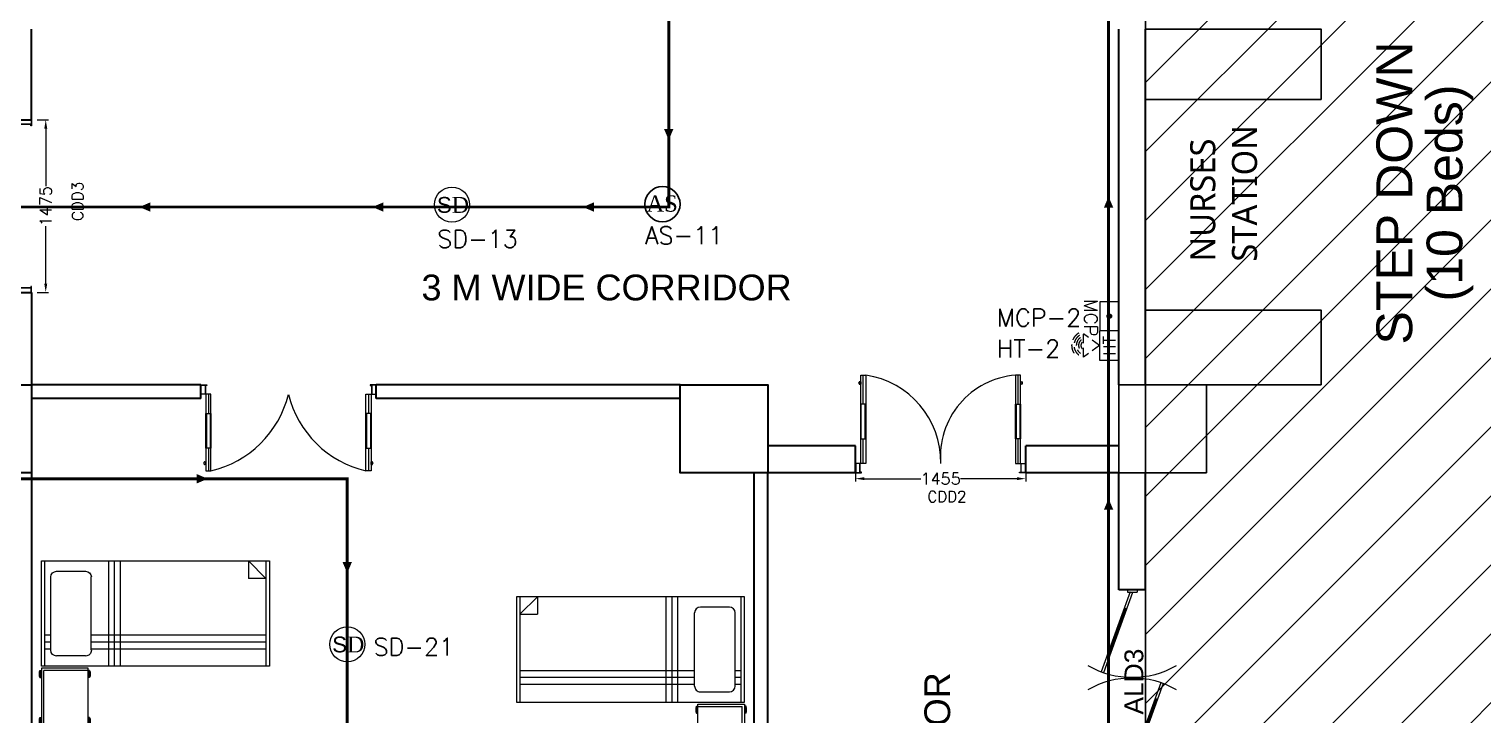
# Model space of a CAD drawing. Header units: millimetres. Extents: x 3552052 to 4144896, y -707811 to -630695.
# Drawn here: x 3879133 to 3891561, y -651262 to -645404 of the extents above; entities that cross this region are included whole.
import ezdxf
from ezdxf.enums import TextEntityAlignment as Align

# ---------------------------------------------------------------- set-up
doc = ezdxf.new("R2010")
doc.units = ezdxf.units.MM
doc.header["$LTSCALE"] = 6
doc.header["$MEASUREMENT"] = 0
doc.linetypes.add('DASHED2', pattern=[0.375, 0.25, -0.125])
doc.layers.get('0').update_dxf_attribs({"linetype": 'CONTINUOUS', "lineweight": 0})
doc.layers.get('Defpoints').update_dxf_attribs({"linetype": 'CONTINUOUS', "lineweight": 0})
for name, color, linetype, lineweight in [('1200 Door', 144, 'CONTINUOUS', 0), ('COL', 5, 'CONTINUOUS', 0), ('D.F', 251, 'CONTINUOUS', 0), ('DIM', 7, 'CONTINUOUS', 0), ('DOOR', 44, 'CONTINUOUS', 0), ('Double Leaf Door', 4, 'CONTINUOUS', 0), ('FA-ABOVE SMOKE DETECTOR', 6, 'CONTINUOUS', 25), ('FA-BELOW SMOKE DERECTOR', 1, 'CONTINUOUS', 0), ('FA-ELECTRONIC HOOTER', 6, 'CONTINUOUS', 0), ('FA-FIRE TEXT', 7, 'CONTINUOUS', 0), ('FA-MNUAL CALL POINT', 10, 'CONTINUOUS', 0), ('furniture', 33, 'CONTINUOUS', 0), ('WALL', 8, 'CONTINUOUS', 0)]:
    doc.layers.add(name, color=color, linetype=linetype, lineweight=lineweight)
doc.layers.add('FA-LOOPING', color=200, linetype='CONTINUOUS')
doc.styles.add('ARIAL', font='arial.ttf')
doc.styles.add('PDF Times New Roman', font='times.ttf')
doc.styles.add('ROMANS', font='romans.shx')
doc.styles.get("Standard").update_dxf_attribs({"font": 'SIMPLEX'})
doc.dimstyles.new('AEPL1', dxfattribs={"dimtxt": 100, "dimasz": 75, "dimexe": 25, "dimexo": 50, "dimtad": 0, "dimdec": 0, "dimtxsty": 'ROMANS', "dimcen": 2.5, "dimclrd": 7, "dimclre": 7, "dimclrt": 7, "dimadec": 0, "dimazin": 0, "dimtfac": 1, "dimtdec": 0, "dimtmove": 0, "dimatfit": 3, "dimfxl": 1, "dimlwd": 0, "dimlwe": 0, "dimarcsym": 0})

# ---------------------------------------------------------------- blocks, each defined once
blk = doc.blocks.new('Z$W@#5624')
at = {"layer": 'DOOR'}
for p, q in [((1770, 446), (949, 745)), ((1779, 470), (957, 769)), ((1122, 709), (1113, 685)), ((1610, 518), (1117, 697)), ((0, 499), (25, 499)), ((0, 400), (0, 499)), ((19, 429), (28, 453)), ((25, 400), (25, 499)), ((28, 453), (849, 154)), ((1614, 529), (1606, 506)), ((1779, 470), (1770, 446)), ((1798, 499), (1773, 499)), ((1773, 400), (1773, 499)), ((1798, 400), (1798, 499)), ((0, 400), (25, 400)), ((19, 429), (840, 130)), ((183, 369), (192, 393)), ((188, 381), (680, 202)), ((1798, 400), (1773, 400)), ((685, 214), (676, 190))]:
    blk.add_line(p, q, dxfattribs=at)
at = {"layer": 'DOOR', "color": 145, "extrusion": (0, 0, -1)}
for centre, start_param, end_param in [((0, 449), -0.523599, 0.523599), ((1798, 449), 2.617994, 3.665191)]:
    blk.add_ellipse(centre, major_axis=(899, 0), ratio=1, start_param=start_param, end_param=end_param, dxfattribs=at)
blk = doc.blocks.new('A$C45A5314D')
at = {"layer": 'furniture', "color": 6, "ltscale": 0.75}
for p, q in [((-1962, 946), (-1950, 946)), ((-1962, 946), (-1950, 946)), ((-1962, 946), (-1962, 887)), ((-1962, 944), (-1950, 944)), ((-1962, 943), (-1950, 943)), ((-1962, 941), (-1950, 941)), ((-1962, 939), (-1950, 939)), ((-1962, 936), (-1950, 936)), ((-1962, 932), (-1950, 932)), ((-1962, 927), (-1950, 927)), ((-1962, 921), (-1950, 921)), ((-1962, 913), (-1950, 913)), ((-1962, 907), (-1950, 907)), ((-1962, 902), (-1950, 902)), ((-1962, 898), (-1950, 898)), ((-1962, 895), (-1950, 895)), ((-1962, 892), (-1950, 892)), ((-1962, 891), (-1950, 891)), ((-1962, 889), (-1950, 889)), ((-1962, 888), (-1950, 888)), ((-1962, 887), (-1950, 887)), ((-1950, 967), (-1550, 967)), ((-1950, 467), (-1950, 967)), ((-1930, 948), (-1930, 487)), ((-1930, 948), (-1550, 948)), ((-1550, 967), (-1550, 467)), ((-1538, 946), (-1550, 946)), ((-1538, 946), (-1550, 946)), ((-1538, 944), (-1550, 944)), ((-1538, 943), (-1550, 943)), ((-1538, 941), (-1550, 941)), ((-1538, 939), (-1550, 939)), ((-1538, 936), (-1550, 936)), ((-1538, 932), (-1550, 932)), ((-1538, 927), (-1550, 927)), ((-1538, 921), (-1550, 921)), ((-1538, 913), (-1550, 913)), ((-1538, 907), (-1550, 907)), ((-1538, 902), (-1550, 902)), ((-1538, 898), (-1550, 898)), ((-1538, 895), (-1550, 895)), ((-1538, 892), (-1550, 892)), ((-1538, 891), (-1550, 891)), ((-1538, 889), (-1550, 889)), ((-1538, 888), (-1550, 888)), ((-1538, 887), (-1550, 887)), ((-1538, 946), (-1538, 887)), ((-1962, 545), (-1950, 545)), ((-1962, 545), (-1950, 545)), ((-1962, 545), (-1962, 486)), ((-1962, 543), (-1950, 543)), ((-1962, 542), (-1950, 542)), ((-1962, 540), (-1950, 540)), ((-1962, 538), (-1950, 538)), ((-1962, 535), (-1950, 535)), ((-1962, 531), (-1950, 531)), ((-1962, 526), (-1950, 526)), ((-1962, 520), (-1950, 520)), ((-1962, 512), (-1950, 512)), ((-1962, 506), (-1950, 506)), ((-1962, 501), (-1950, 501)), ((-1538, 545), (-1550, 545)), ((-1538, 545), (-1550, 545)), ((-1538, 543), (-1550, 543)), ((-1538, 542), (-1550, 542)), ((-1538, 540), (-1550, 540)), ((-1538, 538), (-1550, 538)), ((-1538, 535), (-1550, 535)), ((-1538, 531), (-1550, 531)), ((-1538, 526), (-1550, 526)), ((-1538, 520), (-1550, 520)), ((-1538, 512), (-1550, 512)), ((-1538, 506), (-1550, 506)), ((-1538, 501), (-1550, 501)), ((-1538, 545), (-1538, 486)), ((-1962, 497), (-1950, 497)), ((-1962, 494), (-1950, 494)), ((-1962, 491), (-1950, 491)), ((-1962, 490), (-1950, 490)), ((-1962, 488), (-1950, 488)), ((-1962, 487), (-1950, 487)), ((-1962, 486), (-1950, 486)), ((-1962, 486), (-1950, 486)), ((-1550, 467), (-1950, 467)), ((-1550, 487), (-1930, 487)), ((-1538, 497), (-1550, 497)), ((-1538, 494), (-1550, 494)), ((-1538, 491), (-1550, 491)), ((-1538, 490), (-1550, 490)), ((-1538, 488), (-1550, 488)), ((-1538, 487), (-1550, 487)), ((-1538, 486), (-1550, 486))]:
    blk.add_line(p, q, dxfattribs=at)
at = {"layer": 'furniture', "color": 6}
for p, q in [((0, 450), (-1950, 450)), ((-1950, 450), (-1950, -450)), ((-1920, 450), (-1920, -450)), ((-1377, -450), (-1377, 450)), ((-1327, -450), (-1327, 450)), ((-1277, -450), (-1277, 450)), ((-30, -450), (-30, 450)), ((0, -450), (0, 450)), ((-1920, 300), (-1869, 300)), ((-1869, 313), (-1869, -313)), ((-1572, 362), (-1820, 362)), ((-1523, 313), (-1523, -313)), ((-1523, 300), (-30, 300)), ((-1920, 241), (-1869, 241)), ((-1920, 182), (-1869, 182)), ((-1523, 241), (-30, 241)), ((-1523, 182), (-30, 182)), ((-1820, -362), (-1572, -362)), ((-180, -450), (-30, -300)), ((-180, -450), (-180, -300)), ((-30, -300), (-180, -300)), ((-1950, -450), (0, -450))]:
    blk.add_line(p, q, dxfattribs=at)
at = {"layer": 'furniture', "color": 6, "ltscale": 0.75}
for centre, start, end in [((-1876, 917), 161.0754, 198.9247), ((-1624, 917), 341.0754, 18.9247), ((-1876, 516), 161.0754, 198.9247), ((-1624, 516), 341.0754, 18.9247)]:
    blk.add_arc(centre, 91.1, start, end, dxfattribs=at)
at = {"layer": 'furniture', "color": 6}
for centre, start, end in [((-1820, 313), 90, 180), ((-1572, 313), 0, 90), ((-1820, -313), 180, 270), ((-1572, -313), 270, 0)]:
    blk.add_arc(centre, 49.2, start, end, dxfattribs=at)
blk = doc.blocks.new('*D880')
at = {"layer": 'Defpoints', "color": 0, "linetype": 'ByBlock', "transparency": 16777216}
for p in [(3929084, -691812), (3930539, -691812), (3930539, -691977)]:
    blk.add_point(p, dxfattribs=at)
at = {"layer": 'DIM', "color": 7, "linetype": 'ByBlock', "lineweight": 0, "transparency": 16777216}
for p, q in [((3929084, -691862), (3929084, -692002)), ((3929159, -691977), (3929642, -691977)), ((3930464, -691977), (3929982, -691977)), ((3930539, -691862), (3930539, -692002))]:
    blk.add_line(p, q, dxfattribs=at)
at = {"layer": 'DIM', "color": 7, "linetype": 'ByBlock', "transparency": 16777216}
for points in [[(3929159, -691964), (3929159, -691989), (3929084, -691977)], [(3930464, -691964), (3930464, -691989), (3930539, -691977)]]:
    blk.add_solid(points, dxfattribs=at)
at = {"layer": 'DIM', "color": 7, "linetype": 'ByBlock', "lineweight": -3, "transparency": 16777216, "insert": (3929812, -691977), "char_height": 100, "attachment_point": 5, "style": 'ROMANS'}
blk.add_mtext('1455', dxfattribs=at)
blk = doc.blocks.new('1800x80')
at = {"layer": 'Double Leaf Door'}
for points in [[(101770, -25418), (101775, -25418), (101775, -25121), (101770, -25121)], [(101814, -25121), (101809, -25121), (101809, -25418), (101814, -25418)], [(103113, -25121), (103118, -25121), (103118, -25418), (103113, -25418)], [(103157, -25418), (103152, -25418), (103152, -25121), (103157, -25121)]]:
    blk.add_hatch(color=6, dxfattribs=at).paths.add_polyline_path(points)
at = {"layer": 'Double Leaf Door', "color": 8}
for p, q in [((101770, -25582), (101770, -24928)), ((101770, -24928), (101814, -24928)), ((101792, -25121), (101792, -24928)), ((101814, -24928), (101814, -25582)), ((103157, -24928), (103113, -24928)), ((103113, -24928), (103113, -25582)), ((103135, -25121), (103135, -24928)), ((103157, -25582), (103157, -24928)), ((101756, -24985), (101756, -25003)), ((101770, -24983), (101758, -24983)), ((101758, -25005), (101770, -25005)), ((101770, -24983), (101770, -25005)), ((103157, -24983), (103169, -24983)), ((103157, -24983), (103157, -25005)), ((103169, -25005), (103157, -25005)), ((103171, -24985), (103171, -25003)), ((101792, -25582), (101792, -25418)), ((103135, -25582), (103135, -25418)), ((101726, -25582), (101726, -25682)), ((101766, -25582), (101726, -25582)), ((101728, -25584), (101728, -25680)), ((101764, -25584), (101728, -25584)), ((101764, -25679), (101764, -25584)), ((101766, -25677), (101766, -25582)), ((101814, -25582), (101770, -25582)), ((103113, -25582), (103157, -25582)), ((103161, -25677), (103161, -25582)), ((103161, -25582), (103201, -25582)), ((103163, -25679), (103163, -25584)), ((103163, -25584), (103199, -25584)), ((103199, -25584), (103199, -25680)), ((103201, -25582), (103201, -25682)), ((101726, -25682), (101766, -25682)), ((101728, -25680), (101766, -25680)), ((101776, -25679), (101764, -25679)), ((101778, -25677), (101766, -25677)), ((101766, -25680), (101776, -25680)), ((101766, -25682), (101778, -25682)), ((101776, -25680), (101776, -25679)), ((101778, -25682), (101778, -25677)), ((103149, -25682), (103149, -25677)), ((103149, -25677), (103161, -25677)), ((103161, -25682), (103149, -25682)), ((103151, -25680), (103151, -25679)), ((103151, -25679), (103163, -25679)), ((103161, -25680), (103151, -25680)), ((103199, -25680), (103161, -25680)), ((103201, -25682), (103161, -25682))]:
    blk.add_line(p, q, dxfattribs=at)
at = {"layer": 'Double Leaf Door', "color": 6}
for p, q in [((101814, -25121), (101770, -25121)), ((101770, -25121), (101770, -25418)), ((101775, -25418), (101775, -25121)), ((101809, -25418), (101809, -25121)), ((101814, -25418), (101814, -25121)), ((103113, -25418), (103113, -25121)), ((103113, -25121), (103157, -25121)), ((103118, -25418), (103118, -25121)), ((103152, -25418), (103152, -25121)), ((103157, -25121), (103157, -25418)), ((101770, -25418), (101814, -25418)), ((103157, -25418), (103113, -25418))]:
    blk.add_line(p, q, dxfattribs=at)
at = {"layer": 'Double Leaf Door', "color": 6, "ltscale": 100}
for p, q in [((101809, -25121), (101809, -25418)), ((103118, -25121), (103118, -25418))]:
    blk.add_line(p, q, dxfattribs=at)
at = {"layer": 'Double Leaf Door', "color": 6}
for points in [[(101770, -25121), (101770, -25418), (101775, -25418), (101775, -25121), (101770, -25121)], [(101814, -25121), (101814, -25418), (101809, -25418), (101809, -25121), (101814, -25121)], [(103113, -25121), (103113, -25418), (103118, -25418), (103118, -25121), (103113, -25121)], [(103157, -25121), (103157, -25418), (103152, -25418), (103152, -25121), (103157, -25121)]]:
    blk.add_lwpolyline(points, dxfattribs=at)
at = {"layer": 'Double Leaf Door', "ltscale": 5000}
for points in [[(101770, -25121), (101770, -25418), (101775, -25418), (101775, -25121), (101770, -25121)], [(103157, -25121), (103157, -25418), (103152, -25418), (103152, -25121), (103157, -25121)]]:
    blk.add_lwpolyline(points, dxfattribs=at)
at = {"layer": 'Double Leaf Door', "color": 8}
for centre, radius, start, end in [((101732, -25659), 736, 6.0142, 83.5863), ((103143, -25607), 680, 92.5046, 177.8949), ((101756, -24994), 3.72, 90, 270), ((101758, -24985), 1.98, 90, 180), ((101758, -25003), 1.98, 180, 270), ((103169, -24985), 1.98, 0, 90), ((103169, -25003), 1.98, 270, 0), ((103171, -24994), 3.72, 270, 90)]:
    blk.add_arc(centre, radius, start, end, dxfattribs=at)
blk = doc.blocks.new('*D882')
at = {"layer": 'Defpoints', "color": 0, "linetype": 'ByBlock', "transparency": 16777216}
for p in [(3922039, -688911), (3922162, -688911), (3922039, -690386)]:
    blk.add_point(p, dxfattribs=at)
at = {"layer": 'DIM', "color": 7, "linetype": 'ByBlock', "lineweight": 0, "transparency": 16777216}
for p, q in [((3922089, -688911), (3922187, -688911)), ((3922162, -688986), (3922162, -689479)), ((3922162, -690311), (3922162, -689819)), ((3922089, -690386), (3922187, -690386))]:
    blk.add_line(p, q, dxfattribs=at)
at = {"layer": 'DIM', "color": 7, "linetype": 'ByBlock', "transparency": 16777216}
for points in [[(3922150, -688986), (3922175, -688986), (3922162, -688911)], [(3922150, -690311), (3922175, -690311), (3922162, -690386)]]:
    blk.add_solid(points, dxfattribs=at)
at = {"layer": 'DIM', "color": 7, "linetype": 'ByBlock', "lineweight": -3, "transparency": 16777216, "insert": (3922162, -689649), "char_height": 100, "attachment_point": 5, "rotation": 90, "style": 'ROMANS'}
blk.add_mtext('1475', dxfattribs=at)
blk = doc.blocks.new('2000x80')
at = {"layer": 'Double Leaf Door'}
for points in [[(104210, -25358), (104215, -25358), (104215, -25061), (104210, -25061)], [(104254, -25061), (104249, -25061), (104249, -25358), (104254, -25358)], [(105533, -25061), (105538, -25061), (105538, -25358), (105533, -25358)], [(105577, -25358), (105572, -25358), (105572, -25061), (105577, -25061)]]:
    blk.add_hatch(color=6, dxfattribs=at).paths.add_polyline_path(points)
at = {"layer": 'Double Leaf Door', "color": 8}
for p, q in [((104210, -25567), (104210, -24813)), ((104210, -24813), (104254, -24813)), ((104232, -25061), (104232, -24813)), ((104254, -24813), (104254, -25567)), ((105577, -24813), (105533, -24813)), ((105533, -24813), (105533, -25567)), ((105555, -25061), (105555, -24813)), ((105577, -25567), (105577, -24813)), ((104196, -24871), (104196, -24888)), ((104210, -24869), (104198, -24869)), ((104198, -24890), (104210, -24890)), ((104210, -24869), (104210, -24890)), ((105577, -24869), (105589, -24869)), ((105577, -24869), (105577, -24890)), ((105589, -24890), (105577, -24890)), ((105591, -24871), (105591, -24888)), ((104232, -25567), (104232, -25358)), ((105555, -25567), (105555, -25358)), ((104166, -25567), (104166, -25647)), ((104206, -25567), (104166, -25567)), ((104168, -25569), (104168, -25645)), ((104204, -25569), (104168, -25569)), ((104204, -25644), (104204, -25569)), ((104206, -25642), (104206, -25567)), ((104254, -25567), (104210, -25567)), ((105533, -25567), (105577, -25567)), ((105581, -25642), (105581, -25567)), ((105581, -25567), (105621, -25567)), ((105583, -25644), (105583, -25569)), ((105583, -25569), (105619, -25569)), ((105619, -25569), (105619, -25645)), ((105621, -25567), (105621, -25647)), ((104166, -25647), (104206, -25647)), ((104168, -25645), (104206, -25645)), ((104216, -25644), (104204, -25644)), ((104218, -25642), (104206, -25642)), ((104206, -25645), (104216, -25645)), ((104206, -25647), (104218, -25647)), ((104216, -25645), (104216, -25644)), ((104218, -25647), (104218, -25642)), ((105569, -25647), (105569, -25642)), ((105569, -25642), (105581, -25642)), ((105581, -25647), (105569, -25647)), ((105571, -25645), (105571, -25644)), ((105571, -25644), (105583, -25644)), ((105581, -25645), (105571, -25645)), ((105619, -25645), (105581, -25645)), ((105621, -25647), (105581, -25647))]:
    blk.add_line(p, q, dxfattribs=at)
at = {"layer": 'Double Leaf Door', "color": 6}
for p, q in [((104254, -25061), (104210, -25061)), ((104210, -25061), (104210, -25358)), ((104215, -25358), (104215, -25061)), ((104249, -25358), (104249, -25061)), ((104254, -25358), (104254, -25061)), ((105533, -25358), (105533, -25061)), ((105533, -25061), (105577, -25061)), ((105538, -25358), (105538, -25061)), ((105572, -25358), (105572, -25061)), ((105577, -25061), (105577, -25358)), ((104210, -25358), (104254, -25358)), ((105577, -25358), (105533, -25358))]:
    blk.add_line(p, q, dxfattribs=at)
at = {"layer": 'Double Leaf Door', "color": 6, "ltscale": 100}
for p, q in [((104249, -25061), (104249, -25358)), ((105538, -25061), (105538, -25358))]:
    blk.add_line(p, q, dxfattribs=at)
at = {"layer": 'Double Leaf Door', "color": 6}
for points in [[(104210, -25061), (104210, -25358), (104215, -25358), (104215, -25061), (104210, -25061)], [(104254, -25061), (104254, -25358), (104249, -25358), (104249, -25061), (104254, -25061)], [(105533, -25061), (105533, -25358), (105538, -25358), (105538, -25061), (105533, -25061)], [(105577, -25061), (105577, -25358), (105572, -25358), (105572, -25061), (105577, -25061)]]:
    blk.add_lwpolyline(points, dxfattribs=at)
at = {"layer": 'Double Leaf Door', "ltscale": 5000}
for points in [[(104210, -25061), (104210, -25358), (104215, -25358), (104215, -25061), (104210, -25061)], [(105577, -25061), (105577, -25358), (105572, -25358), (105572, -25061), (105577, -25061)]]:
    blk.add_lwpolyline(points, dxfattribs=at)
at = {"layer": 'Double Leaf Door', "color": 8}
for centre, radius, start, end in [((104144, -25555), 750, 359.0321, 81.5724), ((105589, -25509), 698, 94.5944, 184.8011), ((104196, -24880), 3.72, 90, 270), ((104198, -24871), 1.98, 90, 180), ((104198, -24888), 1.98, 180, 270), ((105589, -24871), 1.98, 0, 90), ((105589, -24888), 1.98, 270, 0), ((105591, -24880), 3.72, 270, 90)]:
    blk.add_arc(centre, radius, start, end, dxfattribs=at)
blk = doc.blocks.new('1500x80')
at = {"layer": 'Double Leaf Door'}
for points in [[(99336, -25418), (99341, -25418), (99341, -25121), (99336, -25121)], [(99380, -25121), (99375, -25121), (99375, -25418), (99380, -25418)], [(100704, -25121), (100709, -25121), (100709, -25418), (100704, -25418)], [(100748, -25418), (100743, -25418), (100743, -25121), (100748, -25121)]]:
    blk.add_hatch(color=6, dxfattribs=at).paths.add_polyline_path(points)
at = {"layer": 'Double Leaf Door', "color": 8}
for p, q in [((99336, -25582), (99336, -24928)), ((99336, -24928), (99380, -24928)), ((99358, -25121), (99358, -24928)), ((99380, -24928), (99380, -25582)), ((100748, -24928), (100704, -24928)), ((100704, -24928), (100704, -25582)), ((100726, -25121), (100726, -24928)), ((100748, -25582), (100748, -24928)), ((99322, -24985), (99322, -25003)), ((99336, -24983), (99324, -24983)), ((99324, -25005), (99336, -25005)), ((99336, -24983), (99336, -25005)), ((100748, -24983), (100760, -24983)), ((100748, -24983), (100748, -25005)), ((100760, -25005), (100748, -25005)), ((100762, -24985), (100762, -25003)), ((99358, -25582), (99358, -25418)), ((100726, -25582), (100726, -25418)), ((99292, -25582), (99292, -25662)), ((99332, -25582), (99292, -25582)), ((99294, -25584), (99294, -25660)), ((99330, -25584), (99294, -25584)), ((99330, -25659), (99330, -25584)), ((99332, -25657), (99332, -25582)), ((99380, -25582), (99336, -25582)), ((100704, -25582), (100748, -25582)), ((100752, -25657), (100752, -25582)), ((100752, -25582), (100792, -25582)), ((100754, -25659), (100754, -25584)), ((100754, -25584), (100790, -25584)), ((100790, -25584), (100790, -25660)), ((100792, -25582), (100792, -25662)), ((99292, -25662), (99332, -25662)), ((99294, -25660), (99332, -25660)), ((99342, -25659), (99330, -25659)), ((99344, -25657), (99332, -25657)), ((99332, -25660), (99342, -25660)), ((99332, -25662), (99344, -25662)), ((99342, -25660), (99342, -25659)), ((99344, -25662), (99344, -25657)), ((100740, -25662), (100740, -25657)), ((100740, -25657), (100752, -25657)), ((100752, -25662), (100740, -25662)), ((100742, -25660), (100742, -25659)), ((100742, -25659), (100754, -25659)), ((100752, -25660), (100742, -25660)), ((100790, -25660), (100752, -25660)), ((100792, -25662), (100752, -25662))]:
    blk.add_line(p, q, dxfattribs=at)
at = {"layer": 'Double Leaf Door', "color": 6}
for p, q in [((99380, -25121), (99336, -25121)), ((99336, -25121), (99336, -25418)), ((99341, -25418), (99341, -25121)), ((99375, -25418), (99375, -25121)), ((99380, -25418), (99380, -25121)), ((100704, -25418), (100704, -25121)), ((100704, -25121), (100748, -25121)), ((100709, -25418), (100709, -25121)), ((100743, -25418), (100743, -25121)), ((100748, -25121), (100748, -25418)), ((99336, -25418), (99380, -25418)), ((100748, -25418), (100704, -25418))]:
    blk.add_line(p, q, dxfattribs=at)
at = {"layer": 'Double Leaf Door', "color": 6, "ltscale": 100}
for p, q in [((99375, -25121), (99375, -25418)), ((100709, -25121), (100709, -25418))]:
    blk.add_line(p, q, dxfattribs=at)
at = {"layer": 'Double Leaf Door', "color": 6}
for points in [[(99336, -25121), (99336, -25418), (99341, -25418), (99341, -25121), (99336, -25121)], [(99380, -25121), (99380, -25418), (99375, -25418), (99375, -25121), (99380, -25121)], [(100704, -25121), (100704, -25418), (100709, -25418), (100709, -25121), (100704, -25121)], [(100748, -25121), (100748, -25418), (100743, -25418), (100743, -25121), (100748, -25121)]]:
    blk.add_lwpolyline(points, dxfattribs=at)
at = {"layer": 'Double Leaf Door', "ltscale": 5000}
for points in [[(99336, -25121), (99336, -25418), (99341, -25418), (99341, -25121), (99336, -25121)], [(100748, -25121), (100748, -25418), (100743, -25418), (100743, -25121), (100748, -25121)]]:
    blk.add_lwpolyline(points, dxfattribs=at)
at = {"layer": 'Double Leaf Door', "color": 8}
for centre, radius, start, end in [((99176, -25796), 892, 13.906, 76.7864), ((100908, -25796), 892, 103.2136, 166.094), ((99322, -24994), 3.72, 90, 270), ((99324, -24985), 1.98, 90, 180), ((99324, -25003), 1.98, 180, 270), ((100760, -24985), 1.98, 0, 90), ((100760, -25003), 1.98, 270, 0), ((100762, -24994), 3.72, 270, 90)]:
    blk.add_arc(centre, radius, start, end, dxfattribs=at)
blk = doc.blocks.new('SMOKE DETECTOR')
at = {"layer": 'FA-BELOW SMOKE DERECTOR', "color": 7}
blk.add_circle((931029, -118294), 166, dxfattribs=at)
at = {"layer": 'FA-BELOW SMOKE DERECTOR', "insert": (930887, -118373), "char_height": 150, "attachment_point": 7, "style": 'PDF Times New Roman'}
blk.add_mtext('{\\fArial|b0|i0|c0|p34;S}D', dxfattribs=at)
blk = doc.blocks.new('MCP')
at = {"layer": 'FA-MNUAL CALL POINT'}
h = blk.add_hatch(color=256, dxfattribs=at)
h.set_gradient(color1=(255, 0, 0), color2=(255, 39, 39), centered=1, one_color=1, tint=0.57958)
h.paths.add_polyline_path([(417503.5, 744463.8, 1), (417477.5, 744463.8, 1)])
blk.add_lwpolyline([(417407.5, 744516), (417573.5, 744516), (417573.5, 744411.5), (417407.5, 744411.5)], close=True, dxfattribs=at)
blk.add_circle((417490.5, 744463.8), 13, dxfattribs=at)
at = {"layer": 'FA-MNUAL CALL POINT', "insert": (417500.1, 744322), "char_height": 75, "width": 244.762, "attachment_point": 8}
blk.add_mtext('MCP', dxfattribs=at)
blk = doc.blocks.new('110DB FIRE HOOTER')
at = {"layer": 'FA-ELECTRONIC HOOTER', "color": 53, "linetype": 'DASHED2'}
for p, q in [((-0.238, 0), (-0.238, -0.311)), ((0.238, 0), (-0.238, 0)), ((0.238, -0.311), (0.238, 0)), ((-0.238, -0.311), (0.238, -0.311))]:
    blk.add_line(p, q, dxfattribs=at)
at = {"layer": 'FA-ELECTRONIC HOOTER', "color": 53, "linetype": 'DASHED2', "ltscale": 0.1}
for p, q in [((0, -0.311), (-0.19, -0.576)), ((0, -0.311), (0.19, -0.576)), ((0.19, -0.576), (-0.19, -0.576))]:
    blk.add_line(p, q, dxfattribs=at)
for radius, start, end in [(0.231, 210.2007, 319.4187), (0.193, 212.22, 327.78), (0.155, 215.2483, 324.7517), (0.118, 220.3172, 319.6828), (0.08, 230.7147, 309.2853)]:
    blk.add_arc((0, -0.536), radius, start, end, dxfattribs=at)
at = {"layer": 'FA-ELECTRONIC HOOTER', "color": 53, "insert": (0.165, -0.247), "char_height": 0.1942, "width": 0.36807, "attachment_point": 1, "rotation": 180}
blk.add_mtext('HT', dxfattribs=at)
blk = doc.blocks.new('above smoke detector')
at = {"layer": 'FA-ABOVE SMOKE DETECTOR', "color": 7}
blk.add_circle((0, 0), 300, dxfattribs=at)
at = {"layer": 'FA-ABOVE SMOKE DETECTOR', "color": 53, "style": 'PDF Times New Roman'}
blk.add_text('AS', height=277.4, dxfattribs=at).set_placement((-274, -128))
blk = doc.blocks.new('AAA')
at = {"layer": 'D.F', "linetype": 'ByBlock', "lineweight": -3}
h = blk.add_hatch(dxfattribs=at)
h.set_pattern_fill('ANSI31', scale=3333, style=0)
h.set_pattern_definition([(45, (895212.25, 36082.3), (-294.59836, 294.59836), [])])
h.paths.add_polyline_path([(3931564.4, -681421.4), (3937894.4, -681421.4), (3937894.4, -697851.4), (3931564.4, -697851.4)])
at = {"layer": 'COL', "color": 7, "lineweight": 30}
blk.add_lwpolyline([(3921289.4, -691176.4), (3922039.4, -691176.4), (3922039.4, -691926.4), (3921289.4, -691926.4)], close=True, dxfattribs=at)
at = {"layer": 'COL', "color": 7, "lineweight": 30, "elevation": 0}
blk.add_lwpolyline([(3927584.4, -691176.4), (3928334.4, -691176.4), (3928334.4, -691926.4), (3927584.4, -691926.4)], close=True, dxfattribs=at)
at = {"layer": 'D.F', "color": 7, "lineweight": -3, "ltscale": 15}
for points in [[(3933064.4, -688736.4), (3933064.4, -688136.4), (3931564.4, -688136.4), (3931564.4, -688736.4)], [(3933064.4, -691176.5), (3933064.4, -690536.5), (3931564.4, -690536.5), (3931564.4, -691176.5)]]:
    blk.add_lwpolyline(points, close=True, dxfattribs=at)
at = {"layer": 'D.F', "color": 7, "lineweight": -3}
blk.add_lwpolyline([(3931334.4, -691176.5), (3932084.4, -691176.5), (3932084.4, -691926.5), (3931334.4, -691926.5)], close=True, dxfattribs=at)
at = {"layer": 'WALL', "color": 7, "linetype": 'ByBlock', "lineweight": 30}
for p, q in [((3922039.4, -688911.4), (3922039.4, -688136.4)), ((3931334.4, -691176.5), (3931334.4, -688136.4)), ((3931564.4, -691176.5), (3931564.4, -688136.4)), ((3922039.4, -690386.4), (3922039.4, -691176.4)), ((3923486.8, -691176.4, 0), (3922039.4, -691176.4)), ((3923486.8, -691291.4, 0), (3923486.8, -691176.4, 0)), ((3924986.8, -691291.4, 0), (3924986.8, -691176.4, 0)), ((3927584.4, -691176.4, 0), (3924986.8, -691176.4, 0)), ((3923486.8, -691291.4, 0), (3922039.4, -691291.4)), ((3927584.4, -691291.4, 0), (3924986.8, -691291.4, 0)), ((3929084.4, -691696.5), (3928334.4, -691696.5)), ((3929084.4, -691696.5), (3928334.4, -691696.5)), ((3929084.4, -691926.5), (3929084.4, -691696.5)), ((3929084.4, -691926.5), (3929084.4, -691696.5)), ((3930539.4, -691926.5), (3930539.4, -691696.5)), ((3931334.4, -691696.5), (3930539.4, -691696.5)), ((3930539.4, -691926.5), (3930539.4, -691696.5)), ((3931334.4, -691696.5), (3930539.4, -691696.5)), ((3922039.4, -691926.4), (3922039.4, -696651.4)), ((3928219.4, -697331.5), (3928219.4, -691926.4)), ((3928334.4, -698081.4), (3928334.4, -691926.4)), ((3929084.4, -691926.5), (3928334.4, -691926.5)), ((3931334.4, -691926.5), (3930539.4, -691926.5)), ((3931334.4, -692926.7), (3931334.4, -691926.5)), ((3931564.4, -692926.7), (3931564.4, -691926.5)), ((3931564.4, -692926.7), (3931334.4, -692926.7))]:
    blk.add_line(p, q, dxfattribs=at)
at = {"layer": 'WALL', "color": 7, "lineweight": 30}
for p, q in [((3921924.4, -688911.4), (3922039.4, -688911.4)), ((3921924.4, -690386.4), (3922039.4, -690386.4))]:
    blk.add_line(p, q, dxfattribs=at)
at = {"layer": 'WALL', "color": 7, "linetype": 'ByBlock', "lineweight": -3}
blk.add_lwpolyline([(3931564.4, -681421.4), (3937894.4, -681421.4), (3937894.4, -697851.4), (3931564.4, -697851.4)], close=True, dxfattribs=at)
at = {"layer": 'D.F', "color": 8, "linetype": 'Continuous', "lineweight": -3, "xscale": 0.8343726266175508, "yscale": 0.8343726266175508, "zscale": 0.8343726266175508, "rotation": 270}
blk.add_blockref('Z$W@#5624', (3931074.4, -692926.7), dxfattribs=at)
at = {"layer": 'Double Leaf Door', "color": 8, "lineweight": -3}
for name, p, rotation in [('1800x80', (3896357.6, -792112.6), 90), ('1500x80', (4024278.8, -716838.2, 0), 180)]:
    blk.add_blockref(name, p, dxfattribs=dict(at, rotation=rotation))
blk.add_blockref('2000x80', (3824918.5, -666279.3), dxfattribs=at)
at = {"layer": 'furniture', "color": 8, "linetype": 'Continuous', "lineweight": -3, "xscale": -1, "rotation": 179.9999868732303}
blk.add_blockref('A$C45A5314D', (3924074.9, -693129.7), dxfattribs=at)
at = {"layer": 'furniture', "color": 8, "linetype": 'Continuous', "lineweight": -3, "rotation": 180.0000131267693}
blk.add_blockref('A$C45A5314D', (3926186.3, -693435.5), dxfattribs=at)
at = {"layer": '1200 Door', "color": 8, "linetype": 'ByBlock', "lineweight": -3, "style": 'ROMANS'}
blk.add_text('CDD3', height=94.18, rotation=90, dxfattribs=at).set_placement((3922481.3, -689775.4, -35804.4))
blk.add_text('CDD2', height=94.18, dxfattribs=at).set_placement((3929698.3, -692177.2, -35804.4))
at = {"layer": 'D.F', "color": 7, "linetype": 'Continuous', "lineweight": -3, "style": 'ARIAL'}
for s, p in [('STEP DOWN', (3933843.2, -689536.5)), ('(10 Beds)', (3934272.1, -689536.5))]:
    blk.add_text(s, height=306.13, rotation=90, dxfattribs=at).set_placement(p, align=Align.CENTER)
at = {"layer": 'D.F', "color": 7, "lineweight": -3, "style": 'ARIAL', "width": 1}
blk.add_text('ALD3', height=161.2, rotation=90, dxfattribs=at).set_placement((3931544.4, -693992.1))
at = {"layer": 'D.F', "color": 8, "linetype": 'Continuous', "lineweight": -3, "insert": (3932519.9, -690122.8), "char_height": 214.291, "width": 161.6, "attachment_point": 7, "rotation": 90, "style": 'ARIAL'}
blk.add_mtext('{\\fSegoe Script|b0|i0|c0|p34;NURSES STATION}', dxfattribs=at)
at = {"layer": 'WALL', "color": 7, "linetype": 'Continuous', "lineweight": -3, "insert": (3926956.3, -690345.2), "char_height": 220.414, "width": 4941.395, "attachment_point": 5, "style": 'ARIAL'}
blk.add_mtext('3 M WIDE CORRIDOR', dxfattribs=at)
at = {"layer": 'WALL', "color": 7, "linetype": 'Continuous', "lineweight": -3, "insert": (3929784.8, -695212.6), "char_height": 220.414, "width": 4941.395, "attachment_point": 5, "rotation": 90, "style": 'ARIAL'}
blk.add_mtext('3 M WIDE CORRIDOR', dxfattribs=at)
at = {"layer": 'DIM', "color": 8, "linetype": 'ByBlock', "lineweight": -3}
dim = blk.add_linear_dim(base=(3922162.2, -688911.4), p1=(3922039.4, -690386.4), p2=(3922039.4, -688911.4), angle=90, dimstyle='AEPL1', dxfattribs=at)
dim.commit()
dim.dimension.update_dxf_attribs({"geometry": '*D882', "text_midpoint": (3922162.2, -689648.9)})
dim = blk.add_linear_dim(base=(3930539.4, -691976.5), p1=(3929084.4, -691811.5), p2=(3930539.4, -691811.5), dimstyle='AEPL1', dxfattribs=at)
dim.commit()
dim.dimension.update_dxf_attribs({"geometry": '*D880', "text_midpoint": (3929811.9, -691976.5), "dimtype": 160})

msp = doc.modelspace()

# ---------------------------------------------------------------- linework, layer by layer
at = {"layer": 'FA-LOOPING', "lineweight": 30}
for points in [[(3877572.1, -649245.2, 25, 25, 0), (3881852.7, -649245.2, 25, 25, 0), (3881852.7, -652454.5, 25, 25, 0), (3886757.3, -652454.5, 25, 25, 0), (3886757.3, -651817.4, 25, 25, 0), (3886926.9, -651817.4, 25, 25, 0), (3886926.9, -657176.6, 25, 25, 0), (3893957.7, -657176.6, 25, 25, 0), (3893957.7, -656860.1, 25, 25, 0), (3888361, -656860.1, 25, 25, 0), (3888361, -643826.1, 25, 25, 0), (3886948.2, -643826.1, 25, 25, 0), (3886948.2, -640184.1, 25, 25, 0), (3888297.7, -640184.1, 25, 25, 0)], [(3877832.2, -644614.2, 25, 25, 0), (3880689.9, -644614.2, 25, 25, 0), (3880689.9, -643546.4, 25, 25, 0), (3884600.9, -643546.4, 25, 25, 0), (3884600.9, -644304.4, 25, 25, 0), (3884600.9, -646923.9, 25, 25, 0), (3875740.2, -646923.9, 25, 25, 0)]]:
    msp.add_lwpolyline(points, format="xyseb", dxfattribs=at)
at = {"layer": 'FA-LOOPING', "color": 200, "lineweight": -3}
for points in [[(3884600.9, -646256.8, 80.4, 0, 0), (3884600.9, -646351.7, 0, 0, 0)], [(3888361, -646929.1, 80.4, 0, 0), (3888361, -646834.2, 0, 0, 0)], [(3880170.6, -646923.9, 80.4, 0, 0), (3880075.8, -646923.9, 0, 0, 0)], [(3882162.7, -646923.9, 80.4, 0, 0), (3882067.9, -646923.9, 0, 0, 0)], [(3883962.3, -646923.9, 80.4, 0, 0), (3883867.4, -646923.9, 0, 0, 0)], [(3880566.2, -649245.2, 80.4, 0, 0), (3880661, -649245.2, 0, 0, 0)], [(3888361, -649510.1, 80.4, 0, 0), (3888361, -649415.3, 0, 0, 0)], [(3881852.7, -649956.4, 80.4, 0, 0), (3881852.7, -650051.2, 0, 0, 0)]]:
    msp.add_lwpolyline(points, format="xyseb", dxfattribs=at)

# ---------------------------------------------------------------- block references
at = {"color": 0, "lineweight": -3}
msp.add_blockref('AAA', (-42886.7, 42732.5), dxfattribs=at)
at = {"layer": 'FA-ABOVE SMOKE DETECTOR', "lineweight": -3, "xscale": 0.4999999999993358, "yscale": 0.4999999999993358, "zscale": 0.4999999999993358}
msp.add_blockref('above smoke detector', (3884547.7, -646899.5), dxfattribs=at)
at = {"layer": 'FA-BELOW SMOKE DERECTOR', "color": 6, "lineweight": -3, "xscale": 0.9035551315104862, "yscale": 0.9035551315104862, "zscale": 0.9035551315104862}
for p in [(3041511.9, -540018.8), (3041511.9, -540018.8), (3040616.9, -543773.9)]:
    msp.add_blockref('SMOKE DETECTOR', p, dxfattribs=at)
at = {"layer": 'FA-ELECTRONIC HOOTER', "color": 1, "lineweight": -3, "xscale": 524.5490323392462, "yscale": 524.5490323392462, "zscale": 524.5490323392462, "rotation": 269.9999999999999}
msp.add_blockref('110DB FIRE HOOTER', (3888447.7, -648106), dxfattribs=at)
at = {"layer": 'FA-MNUAL CALL POINT', "lineweight": -3, "xscale": 1.510701213137029, "yscale": 1.510701213137029, "zscale": 1.510701213137029, "rotation": 269.9999999999999}
msp.add_blockref('MCP', (2763705.2, -17152.7), dxfattribs=at)

# ---------------------------------------------------------------- texts
at = {"layer": 'FA-FIRE TEXT', "color": 200, "lineweight": -3, "char_height": 150, "width": 349.838, "attachment_point": 1, "style": 'ROMANS'}
for s, insert in [('{\\C256;AS-11}', (3884397.7, -647091.3)), ('{\\C256;SD-13}', (3882622.7, -647121.4)), ('{\\C256;MCP-2}', (3887406.9, -647793.8)), ('{\\C256;HT-2}', (3887406.9, -648058.6)), ('{\\C256;SD-21}', (3882078.1, -650605.7))]:
    msp.add_mtext(s, dxfattribs=dict(at, insert=insert))

doc.saveas('drawing.dxf')
